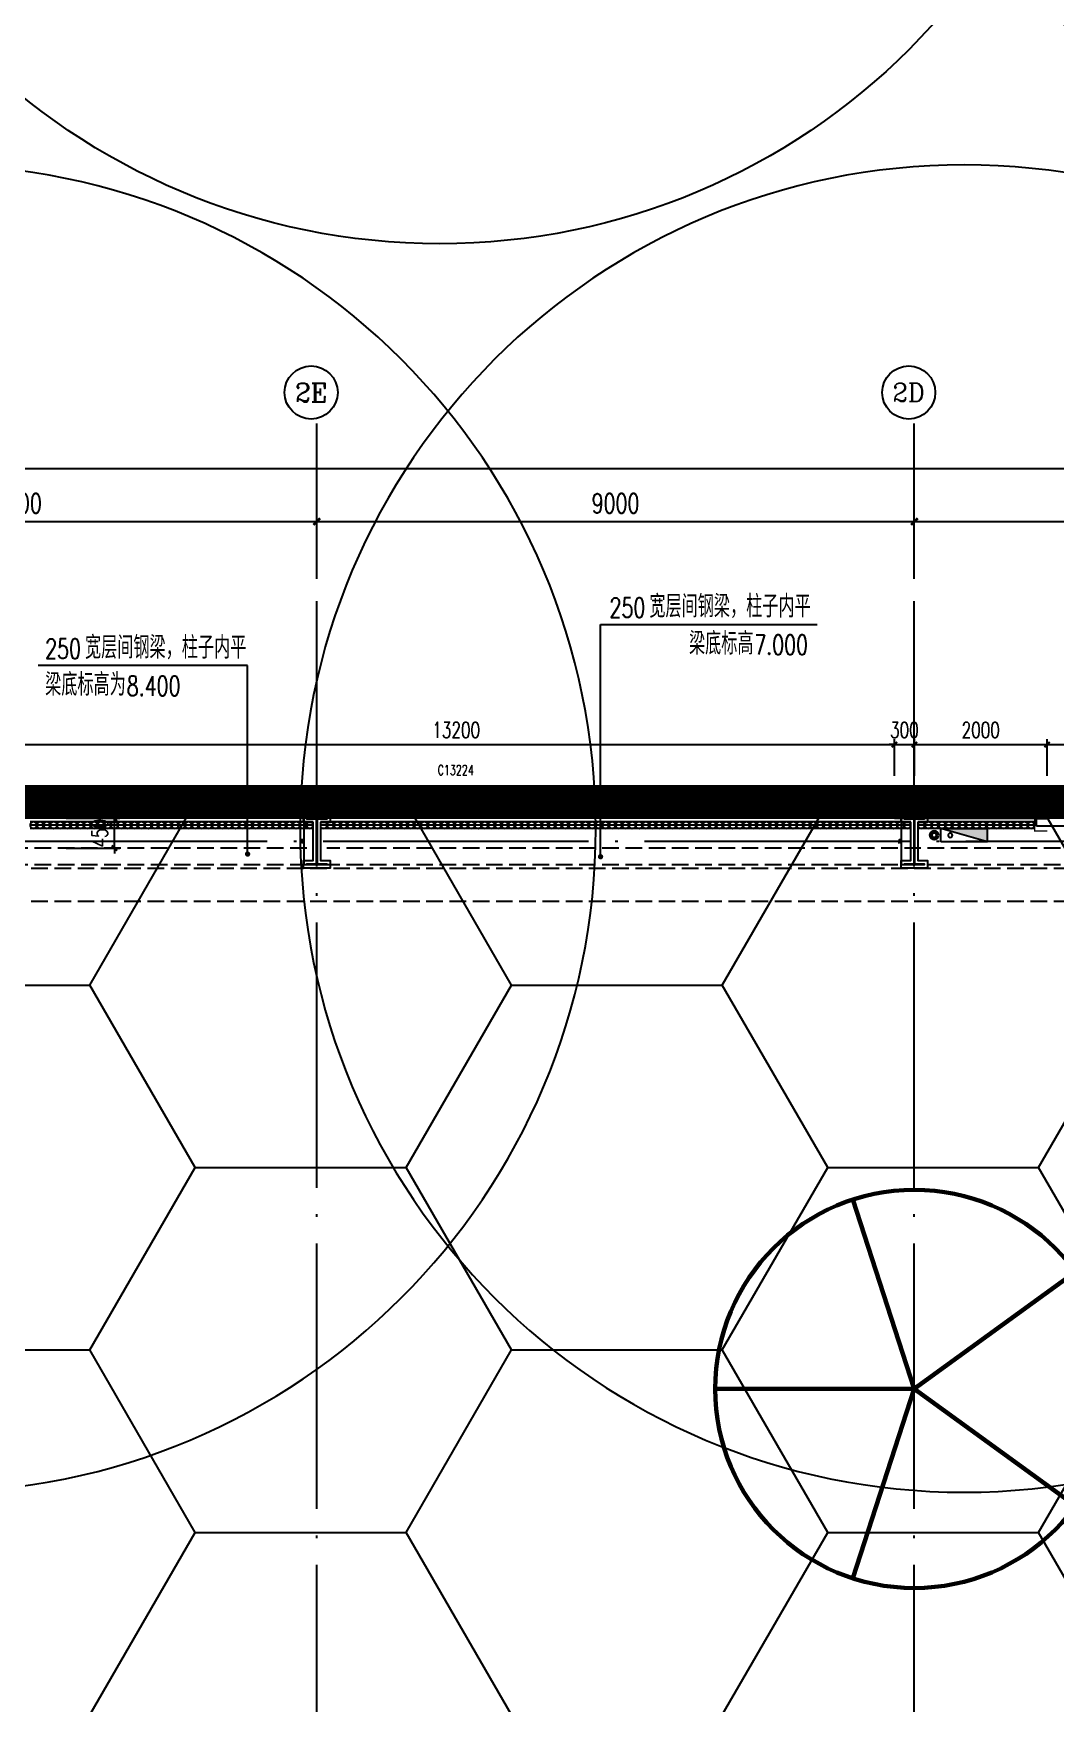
# Model space of a CAD drawing. Extents: x -821772 to -21949, y 506164 to 1049594.
# Drawn here: x -169121 to -153727, y 709578 to 734747 of the extents above; entities that cross this region are included whole.
import ezdxf
from ezdxf.enums import TextEntityAlignment as Align
from ezdxf.xclip import XClip

# ---------------------------------------------------------------- set-up
doc = ezdxf.new("R2010")
doc.units = 0
doc.header["$LTSCALE"] = 1000
doc.header["$MEASUREMENT"] = 0
doc.header["$XCLIPFRAME"] = 2
for name, pattern in [('10平面20250807_t3$0$10平面$0$DASH', [0.35, 0.25, -0.1]), ('10平面20250807_t3$0$DASH', [0.35, 0.25, -0.1]), ('10平面20250807_t3$0$DOTE', [2.42, 2, -0.2, 0.02, -0.2]), ('DASH', [0.35, 0.25, -0.1])]:
    doc.linetypes.add(name, pattern=pattern)
doc.layers.get('Defpoints').update_dxf_attribs({"color": 210})
doc.layers.add('1-防火分区线', color=201, linetype='DASH', lineweight=50)
doc.layers.add('10平面20250807_t3$0$LG-ZF消防', color=1, linetype='Continuous', lineweight=60)
for name, color, linetype in [('10平面20250807_t3$0$10平面$0$WINDOW', 8, 'Continuous'), ('10平面20250807_t3$0$10平面$0$WINDOW_TEXT', 8, 'Continuous'), ('10平面20250807_t3$0$A-AXIS-D', 8, 'Continuous'), ('10平面20250807_t3$0$A-AXIS-DOTE', 8, '10平面20250807_t3$0$DOTE'), ('10平面20250807_t3$0$A-AXIS-DP', 8, 'Continuous'), ('10平面20250807_t3$0$A-AXIS-SYMB', 8, 'Continuous'), ('10平面20250807_t3$0$A-HATCH-2', 8, 'Continuous'), ('10平面20250807_t3$0$A-HRAIL', 8, 'Continuous'), ('10平面20250807_t3$0$A-LIN-V', 8, 'Continuous'), ('10平面20250807_t3$0$A-SFCE', 8, 'Continuous'), ('10平面20250807_t3$0$A-WINDOW', 8, 'Continuous'), ('10平面20250807_t3$0$AS-COLN', 8, 'Continuous'), ('10平面20250807_t3$0$AS-WALL', 8, 'Continuous'), ('10平面20250807_t3$0$AS-结构边线层', 8, 'Continuous'), ('10平面20250807_t3$0$DIM_SYMB', 8, 'Continuous'), ('10平面20250807_t3$0$PUB_HATCH', 8, 'Continuous'), ('10平面20250807_t3$0$PUB_TEXT', 8, 'Continuous'), ('10平面20250807_t3$0$SB_ZF消火栓', 10, 'Continuous'), ('10平面20250807_t3$0$建-窗', 8, 'Continuous'), ('10平面20250807_t3$0$建-门窗编号', 8, 'Continuous'), ('PUB_HATCH', 8, 'Continuous')]:
    doc.layers.add(name, color=color, linetype=linetype)
doc.styles.add('10平面20250807_t3$0$10平面$0$_TCH_WINDOW', font='SIMPLEX', dxfattribs={"height": 3.5, "bigfont": 'GBCBIG'})
doc.styles.add('10平面20250807_t3$0$_TCH_AXIS', font='COMPLEX', dxfattribs={"bigfont": 'GBCBIG'})
doc.styles.add('10平面20250807_t3$0$_TCH_DIM', font='SIMPLEX', dxfattribs={"bigfont": 'GBCBIG'})
doc.styles.add('10平面20250807_t3$0$_TCH_DIM_T3', font='SIMPLEX', dxfattribs={"width": 0.705882, "bigfont": 'GBCBIG'})
doc.styles.add('10平面20250807_t3$0$A-WIN-LABEL', font='SIMPLEX', dxfattribs={"bigfont": 'GBCBIG'})
doc.dimstyles.new('10平面20250807_t3$0$_TCH_ARCH&&10', dxfattribs={"dimtxt": 29.75, "dimasz": 10, "dimexe": 10, "dimexo": 10, "dimgap": 12.625, "dimtad": 1, "dimdec": 0, "dimzin": 0, "dimdsep": 46, "dimtxsty": '10平面20250807_t3$0$_TCH_DIM_T3', "dimblk": '10平面20250807_t3$0$_ArchTick', "dimcen": 0.09, "dimclrt": 7, "dimazin": 2, "dimtfac": 1, "dimtdec": 0, "dimtix": 1, "dimtmove": 2, "dimatfit": 3, "dimfxl": 0, "dimtolj": 1, "dimtzin": 0, "dimarcsym": 0})
doc.dimstyles.new('10平面20250807_t3$0$_TCH_ARCH&&100', dxfattribs={"dimtxt": 297.5, "dimasz": 100, "dimexe": 100, "dimexo": 100, "dimgap": 126.25, "dimtad": 1, "dimdec": 0, "dimzin": 0, "dimdsep": 46, "dimtxsty": '10平面20250807_t3$0$_TCH_DIM_T3', "dimblk": '10平面20250807_t3$0$_ArchTick', "dimcen": 0.09, "dimclrt": 7, "dimazin": 2, "dimtfac": 1, "dimtdec": 0, "dimtix": 1, "dimtmove": 2, "dimatfit": 3, "dimfxl": 0, "dimtolj": 1, "dimtzin": 0, "dimarcsym": 0})
doc.dimstyles.new('10平面20250807_t3$0$_TCH_ARCH&&80', dxfattribs={"dimtxt": 238, "dimasz": 80, "dimexe": 80, "dimexo": 80, "dimgap": 101, "dimtad": 1, "dimdec": 0, "dimzin": 0, "dimdsep": 46, "dimtxsty": '10平面20250807_t3$0$_TCH_DIM_T3', "dimblk": '10平面20250807_t3$0$_ArchTick', "dimcen": 0.09, "dimclrt": 7, "dimazin": 2, "dimtfac": 1, "dimtdec": 0, "dimtix": 1, "dimtmove": 2, "dimatfit": 3, "dimfxl": 0, "dimtolj": 1, "dimtzin": 0, "dimarcsym": 0})

# ---------------------------------------------------------------- blocks, each defined once
blk = doc.blocks.new('10平面20250807_t3$0$_ArchTick')
at = {"color": 0, "linetype": 'ByBlock', "const_width": 0.4}
blk.add_lwpolyline([(-0.5, -0.5), (0.5, 0.5)], dxfattribs=at)
blk = doc.blocks.new('*D10039')
at = {"layer": '10平面20250807_t3$0$A-AXIS-D', "color": 0, "lineweight": -2}
for p, q in [((46882, -78290), (46882, -77330)), ((46882, -77430), (55882, -77430)), ((55882, -78290), (55882, -77330))]:
    blk.add_line(p, q, dxfattribs=at)
at = {"layer": 'Defpoints', "color": 0}
for p in [(55882, -77430), (46882, -78390), (55882, -78390)]:
    blk.add_point(p, dxfattribs=at)
at = {"layer": '10平面20250807_t3$0$A-AXIS-D', "color": 0, "lineweight": -2, "xscale": 100, "yscale": 100, "zscale": 100, "rotation": 180}
blk.add_blockref('10平面20250807_t3$0$_ArchTick', (46882, -77430), dxfattribs=at)
at = {"layer": '10平面20250807_t3$0$A-AXIS-D', "color": 0, "lineweight": -2, "xscale": 100, "yscale": 100, "zscale": 100}
blk.add_blockref('10平面20250807_t3$0$_ArchTick', (55882, -77430), dxfattribs=at)
at = {"layer": '10平面20250807_t3$0$A-AXIS-D', "color": 7, "insert": (51382, -77155), "char_height": 297.5, "attachment_point": 5, "style": '10平面20250807_t3$0$_TCH_DIM_T3'}
blk.add_mtext('\\A1;9000', dxfattribs=at)
blk = doc.blocks.new('*D10040')
at = {"layer": '10平面20250807_t3$0$A-AXIS-D', "color": 0, "lineweight": -2}
for p, q in [((55882, -78290), (55882, -77330)), ((55882, -77430), (64882, -77430)), ((64882, -78290), (64882, -77330))]:
    blk.add_line(p, q, dxfattribs=at)
at = {"layer": 'Defpoints', "color": 0}
for p in [(64882, -77430), (55882, -78390), (64882, -78390)]:
    blk.add_point(p, dxfattribs=at)
at = {"layer": '10平面20250807_t3$0$A-AXIS-D', "color": 0, "lineweight": -2, "xscale": 100, "yscale": 100, "zscale": 100, "rotation": 180}
blk.add_blockref('10平面20250807_t3$0$_ArchTick', (55882, -77430), dxfattribs=at)
at = {"layer": '10平面20250807_t3$0$A-AXIS-D', "color": 0, "lineweight": -2, "xscale": 100, "yscale": 100, "zscale": 100}
blk.add_blockref('10平面20250807_t3$0$_ArchTick', (64882, -77430), dxfattribs=at)
at = {"layer": '10平面20250807_t3$0$A-AXIS-D', "color": 7, "insert": (60382, -77155), "char_height": 297.5, "attachment_point": 5, "style": '10平面20250807_t3$0$_TCH_DIM_T3'}
blk.add_mtext('\\A1;9000', dxfattribs=at)
blk = doc.blocks.new('*D10041')
at = {"layer": '10平面20250807_t3$0$A-AXIS-D', "color": 0, "lineweight": -2}
for p, q in [((64882, -78290), (64882, -77330)), ((64882, -77430), (73882, -77430)), ((73882, -78290), (73882, -77330))]:
    blk.add_line(p, q, dxfattribs=at)
at = {"layer": 'Defpoints', "color": 0}
for p in [(73882, -77430), (64882, -78390), (73882, -78390)]:
    blk.add_point(p, dxfattribs=at)
at = {"layer": '10平面20250807_t3$0$A-AXIS-D', "color": 0, "lineweight": -2, "xscale": 100, "yscale": 100, "zscale": 100, "rotation": 180}
blk.add_blockref('10平面20250807_t3$0$_ArchTick', (64882, -77430), dxfattribs=at)
at = {"layer": '10平面20250807_t3$0$A-AXIS-D', "color": 0, "lineweight": -2, "xscale": 100, "yscale": 100, "zscale": 100}
blk.add_blockref('10平面20250807_t3$0$_ArchTick', (73882, -77430), dxfattribs=at)
at = {"layer": '10平面20250807_t3$0$A-AXIS-D', "color": 7, "insert": (69382, -77155), "char_height": 297.5, "attachment_point": 5, "style": '10平面20250807_t3$0$_TCH_DIM_T3'}
blk.add_mtext('\\A1;9000', dxfattribs=at)
blk = doc.blocks.new('*D10045')
at = {"layer": '10平面20250807_t3$0$A-AXIS-D', "color": 0, "lineweight": -2}
for p, q in [((-65318, -78190), (-65318, -76530)), ((-65318, -76630), (92682, -76630)), ((92682, -78190), (92682, -76530))]:
    blk.add_line(p, q, dxfattribs=at)
at = {"layer": 'Defpoints', "color": 0}
for p in [(92682, -76630), (-65318, -78290), (92682, -78290)]:
    blk.add_point(p, dxfattribs=at)
at = {"layer": '10平面20250807_t3$0$A-AXIS-D', "color": 0, "lineweight": -2, "xscale": 100, "yscale": 100, "zscale": 100, "rotation": 180}
blk.add_blockref('10平面20250807_t3$0$_ArchTick', (-65318, -76630), dxfattribs=at)
at = {"layer": '10平面20250807_t3$0$A-AXIS-D', "color": 0, "lineweight": -2, "xscale": 100, "yscale": 100, "zscale": 100}
blk.add_blockref('10平面20250807_t3$0$_ArchTick', (92682, -76630), dxfattribs=at)
at = {"layer": '10平面20250807_t3$0$A-AXIS-D', "color": 7, "insert": (13682, -76355), "char_height": 297.5, "attachment_point": 5, "style": '10平面20250807_t3$0$_TCH_DIM_T3'}
blk.add_mtext('\\A1;158000', dxfattribs=at)
blk = doc.blocks.new('10平面20250807_t3$0$WINDOW2DLIB$DYNSTYLE$00000005')
at = {"color": 0}
for points in [[(-0.5, 0.5), (-0.5, -0.5)], [(-0.5, 0.5), (0.5, 0.5)], [(0.5, -0.5), (0.5, 0.5)], [(0.5, 0.1667), (-0.5, 0.1667)], [(0.5, -0.1667), (-0.5, -0.1667)], [(-0.5, -0.5), (0.5, -0.5)]]:
    blk.add_lwpolyline(points, dxfattribs=at)
blk = doc.blocks.new('10平面20250807_t3$0$10平面$0$$DorLib2D$00000126')
at = {"color": 0, "linetype": 'Continuous'}
for p, q in [((-0.532, 0.5), (-0.532, 0.9)), ((0.532, 0.9), (0.532, 0.5))]:
    blk.add_line(p, q, dxfattribs=at)
at = {"color": 0, "linetype": '10平面20250807_t3$0$10平面$0$DASH'}
for p, q in [((-0.532, 0.9), (0.532, 0.9)), ((-0.532, 0.5), (0.532, 0.5))]:
    blk.add_line(p, q, dxfattribs=at)
blk = doc.blocks.new('10平面20250807_t3$0$42343243')
at = {"layer": '10平面20250807_t3$0$PUB_HATCH'}
h = blk.add_hatch(dxfattribs=at)
h.set_pattern_fill('多孔材料', color=256, scale=30, style=0)
h.set_pattern_definition([(45, (60, 0), (-60.000061, 60.000061), []), (135, (60, 0), (-60.000061, -60.000061), [])])
h.paths.add_polyline_path([(-153854, 1223170), (-156154, 1223170), (-156154, 1222870), (-153854, 1222870)])
at = {"layer": '10平面20250807_t3$0$AS-WALL'}
for p, q in [((-153854, 1223170), (-156154, 1223170)), ((-156154, 1223170), (-156154, 1222870)), ((-153854, 1222870), (-153854, 1223170)), ((-156154, 1222870), (-153854, 1222870))]:
    blk.add_line(p, q, dxfattribs=at)
at = {"layer": '10平面20250807_t3$0$10平面$0$WINDOW'}
ref = blk.add_blockref('10平面20250807_t3$0$10平面$0$$DorLib2D$00000126', (-151354, 1223020), dxfattribs=dict(at, xscale=5000, yscale=300, zscale=300, rotation=180))
ref.add_attrib('A', 'JLM5050', (-151655, 1223016), dxfattribs={"layer": '10平面20250807_t3$0$10平面$0$WINDOW_TEXT', "ltscale": 500, "height": 148.8, "style": '10平面20250807_t3$0$10平面$0$_TCH_WINDOW', "width": 0.705882})
at = {"layer": '10平面20250807_t3$0$建-窗'}
ref = blk.add_blockref('10平面20250807_t3$0$WINDOW2DLIB$DYNSTYLE$00000005', (-162754, 1223020), dxfattribs=dict(at, xscale=-13200, yscale=-300, zscale=300, rotation=359.9999999996728))
ref.add_attrib('A', 'C13224', (-163034, 1223521), dxfattribs={"layer": '10平面20250807_t3$0$建-门窗编号', "ltscale": 500, "height": 148.8, "style": '10平面20250807_t3$0$A-WIN-LABEL', "width": 0.705882})
blk = doc.blocks.new('10平面20250807_t3$0$43243')
at = {"layer": '10平面20250807_t3$0$AS-结构边线层'}
blk.add_lwpolyline([(-146454, 722920), (-155994, 722920), (-155994, 723090), (-169514, 723090), (-169514, 722920), (-171354, 722920), (-171354, 722470), (-173454, 722470), (-173454, 722920), (-175294, 722920), (-175294, 723090), (-196514, 723090), (-196514, 722920), (-198354, 722920), (-198354, 722470), (-200454, 722470), (-200454, 722920), (-210494, 722920)], dxfattribs=at)
blk = doc.blocks.new('*D10465')
at = {"layer": '10平面20250807_t3$0$A-AXIS-DP', "color": 0, "lineweight": -2}
for p, q in [((-168630, 722920), (-167822, 722920)), ((-167902, 722920), (-167902, 723000)), ((-167902, 722470), (-167902, 722920)), ((-168630, 722470), (-167822, 722470)), ((-167902, 722470), (-167902, 722390))]:
    blk.add_line(p, q, dxfattribs=at)
at = {"layer": 'Defpoints', "color": 0}
for p in [(-168710, 722920), (-167902, 722920), (-168710, 722470)]:
    blk.add_point(p, dxfattribs=at)
at = {"layer": '10平面20250807_t3$0$A-AXIS-DP', "color": 0, "lineweight": -2, "xscale": 80, "yscale": 80, "zscale": 80}
for p, rotation in [((-167902, 722920), 270), ((-167902, 722470), 90)]:
    blk.add_blockref('10平面20250807_t3$0$_ArchTick', p, dxfattribs=dict(at, rotation=rotation))
at = {"layer": '10平面20250807_t3$0$A-AXIS-DP', "color": 7, "insert": (-168122, 722695), "char_height": 238, "attachment_point": 5, "rotation": 90, "style": '10平面20250807_t3$0$_TCH_DIM_T3'}
blk.add_mtext('\\A1;450', dxfattribs=at)
blk = doc.blocks.new('*D10488')
at = {"layer": '10平面20250807_t3$0$A-AXIS-DP', "color": 0, "lineweight": -2}
for p, q in [((-195790, 766880), (-195790, 766929)), ((-195790, 766919), (-195490, 766919)), ((-195490, 766880), (-195490, 766929))]:
    blk.add_line(p, q, dxfattribs=at)
at = {"layer": 'Defpoints', "color": 0}
for p in [(-195490, 766919), (-195790, 766870), (-195490, 766870)]:
    blk.add_point(p, dxfattribs=at)
at = {"layer": '10平面20250807_t3$0$A-AXIS-DP', "color": 0, "lineweight": -2, "xscale": 10, "yscale": 10, "zscale": 10, "rotation": 180}
blk.add_blockref('10平面20250807_t3$0$_ArchTick', (-195790, 766919), dxfattribs=at)
at = {"layer": '10平面20250807_t3$0$A-AXIS-DP', "color": 0, "lineweight": -2, "xscale": 10, "yscale": 10, "zscale": 10}
blk.add_blockref('10平面20250807_t3$0$_ArchTick', (-195490, 766919), dxfattribs=at)
at = {"layer": '10平面20250807_t3$0$A-AXIS-DP', "color": 7, "insert": (-195640, 766946), "char_height": 29.8, "attachment_point": 5, "style": '10平面20250807_t3$0$_TCH_DIM_T3'}
blk.add_mtext('\\A1;300', dxfattribs=at)
blk = doc.blocks.new('*D10489')
at = {"layer": '10平面20250807_t3$0$A-AXIS-DP', "color": 0, "lineweight": -2}
for p, q in [((-195800, 766820), (-195841, 766820)), ((-195831, 766120), (-195831, 766820)), ((-195800, 766120), (-195841, 766120))]:
    blk.add_line(p, q, dxfattribs=at)
at = {"layer": 'Defpoints', "color": 0}
for p in [(-195831, 766820), (-195790, 766820), (-195790, 766120)]:
    blk.add_point(p, dxfattribs=at)
at = {"layer": '10平面20250807_t3$0$A-AXIS-DP', "color": 0, "lineweight": -2, "xscale": 10, "yscale": 10, "zscale": 10}
for p, rotation in [((-195831, 766820), 90), ((-195831, 766120), 270)]:
    blk.add_blockref('10平面20250807_t3$0$_ArchTick', p, dxfattribs=dict(at, rotation=rotation))
at = {"layer": '10平面20250807_t3$0$A-AXIS-DP', "color": 7, "insert": (-195859, 766470), "char_height": 29.8, "attachment_point": 5, "rotation": 90, "style": '10平面20250807_t3$0$_TCH_DIM_T3'}
blk.add_mtext('\\A1;700', dxfattribs=at)
blk = doc.blocks.new('10平面20250807_t3$0$w42343')
at = {"layer": '10平面20250807_t3$0$A-HATCH-2', "linetype": '10平面20250807_t3$0$DASH'}
for p, q in [((-263654.2, 722170), (-128354.2, 722170)), ((-263654.2, 721670), (-128354.2, 721670))]:
    blk.add_line(p, q, dxfattribs=at)
blk = doc.blocks.new('10平面20250807_t3$0$w4324324')
at = {"layer": '10平面20250807_t3$0$A-HATCH-2', "lineweight": 60}
for q in [(-1694760, 686605), (-1697614, 684532), (-1691907, 684532), (-1696524, 681178), (-1692997, 681178)]:
    blk.add_line((-1694760, 683605), q, dxfattribs=at)
blk.add_circle((-1694760, 683605), 3000, dxfattribs=at)
blk = doc.blocks.new('10平面20250807_t3$0$ner546')
at = {"layer": '10平面20250807_t3$0$A-LIN-V'}
blk.add_blockref('10平面20250807_t3$0$w4324324', (631280, -46744), dxfattribs=at)
blk = doc.blocks.new('10平面20250807_t3$0$3333')
at = {"layer": '10平面20250807_t3$0$A-SFCE', "const_width": 20}
blk.add_lwpolyline([(-227064, 766320), (-227064, 766510), (-227244, 766510), (-227244, 766320)], dxfattribs=at)
blk = doc.blocks.new('10平面20250807_t3$0$99平面图例外参$0$$LinePat$圆环')
for points in [[(0, 150), (300, 150)], [(0, 0), (300, 0)], [(0, -150), (300, -150)]]:
    blk.add_lwpolyline(points)
at = {"color": 0}
blk.add_circle((150, 0), 150, dxfattribs=at)
blk = doc.blocks.new('10平面20250807_t3$0$34242343243')
at = {"layer": '10平面20250807_t3$0$A-HRAIL', "yscale": 0.3333333333333333, "zscale": 0.3333333333333333}
for p, xscale, rotation in [((-169071, 722814), -0.3384127415496768, 359.9999999997966), ((-168969, 722814), -0.3384127415496768, 359.9999999997966), ((-168868, 722814), -0.3384127415496768, 359.9999999997966), ((-168766, 722814), -0.3384127415496768, 359.9999999997966), ((-168665, 722814), -0.3384127415496768, 359.9999999997966), ((-168563, 722814), -0.3384127415496768, 359.9999999997966), ((-168462, 722814), -0.3384127415496768, 359.9999999997966), ((-168360, 722814), -0.3384127415496768, 359.9999999997966), ((-168258, 722814), -0.3384127415496768, 359.9999999997966), ((-168157, 722814), -0.3384127415496768, 359.9999999997966), ((-168055, 722814), -0.3384127415496768, 359.9999999997966), ((-167954, 722814), -0.3384127415496768, 359.9999999997966), ((-167852, 722814), -0.3384127415496768, 359.9999999997966), ((-167751, 722814), -0.3384127415496768, 359.9999999997966), ((-167649, 722814), -0.3384127415496768, 359.9999999997966), ((-167548, 722814), -0.3384127415496768, 359.9999999997966), ((-167446, 722814), -0.3384127415496768, 359.9999999997966), ((-167345, 722814), -0.3384127415496768, 359.9999999997966), ((-167243, 722814), -0.3384127415496768, 359.9999999997966), ((-167142, 722814), -0.3384127415496768, 359.9999999997966), ((-167040, 722814), -0.3384127415496768, 359.9999999997966), ((-166939, 722814), -0.3384127415496768, 359.9999999997966), ((-166837, 722814), -0.3384127415496768, 359.9999999997966), ((-166736, 722814), -0.3384127415496768, 359.9999999997966), ((-166634, 722814), -0.3384127415496768, 359.9999999997966), ((-166533, 722814), -0.3384127415496768, 359.9999999997966), ((-166431, 722814), -0.3384127415496768, 359.9999999997966), ((-166330, 722814), -0.3384127415496768, 359.9999999997966), ((-166228, 722814), -0.3384127415496768, 359.9999999997966), ((-166126, 722814), -0.3384127415496768, 359.9999999997966), ((-166025, 722814), -0.3384127415496768, 359.9999999997966), ((-165923, 722814), -0.3384127415496768, 359.9999999997966), ((-165822, 722814), -0.3384127415496768, 359.9999999997966), ((-165720, 722814), -0.3384127415496768, 359.9999999997966), ((-165619, 722814), -0.3384127415496768, 359.9999999997966), ((-165517, 722814), -0.3384127415496768, 359.9999999997966), ((-165416, 722814), -0.3384127415496768, 359.9999999997966), ((-165314, 722814), -0.3384127415496768, 359.9999999997966), ((-165213, 722814), -0.3384127415496768, 359.9999999997966), ((-165111, 722814), -0.3384127415496768, 359.9999999997966), ((-165010, 722814), -0.3384127415496768, 359.9999999997966), ((-164908, 722814), -0.3384127415496768, 359.9999999997966), ((-164699, 722814), -0.3368181818181785, 359.9999999997967), ((-164598, 722814), -0.3368181818181785, 359.9999999997967), ((-164497, 722814), -0.3368181818181785, 359.9999999997967), ((-164396, 722814), -0.3368181818181785, 359.9999999997967), ((-164295, 722814), -0.3368181818181785, 359.9999999997967), ((-164194, 722814), -0.3368181818181785, 359.9999999997967), ((-164093, 722814), -0.3368181818181785, 359.9999999997967), ((-163992, 722814), -0.3368181818181785, 359.9999999997967), ((-163891, 722814), -0.3368181818181785, 359.9999999997967), ((-163790, 722814), -0.3368181818181785, 359.9999999997967), ((-163689, 722814), -0.3368181818181785, 359.9999999997967), ((-163588, 722814), -0.3368181818181785, 359.9999999997967), ((-163487, 722814), -0.3368181818181785, 359.9999999997967), ((-163386, 722814), -0.3368181818181785, 359.9999999997967), ((-163285, 722814), -0.3368181818181785, 359.9999999997967), ((-163183, 722814), -0.3368181818181785, 359.9999999997967), ((-163082, 722814), -0.3368181818181785, 359.9999999997967), ((-162981, 722814), -0.3368181818181785, 359.9999999997967), ((-162880, 722814), -0.3368181818181785, 359.9999999997967), ((-162779, 722814), -0.3368181818181785, 359.9999999997967), ((-162678, 722814), -0.3368181818181785, 359.9999999997967), ((-162577, 722814), -0.3368181818181785, 359.9999999997967), ((-162476, 722814), -0.3368181818181785, 359.9999999997967), ((-162375, 722814), -0.3368181818181785, 359.9999999997967), ((-162274, 722814), -0.3368181818181785, 359.9999999997967), ((-162173, 722814), -0.3368181818181785, 359.9999999997967), ((-162072, 722814), -0.3368181818181785, 359.9999999997967), ((-161971, 722814), -0.3368181818181785, 359.9999999997967), ((-161870, 722814), -0.3368181818181785, 359.9999999997967), ((-161769, 722814), -0.3368181818181785, 359.9999999997967), ((-161668, 722814), -0.3368181818181785, 359.9999999997967), ((-161567, 722814), -0.3368181818181785, 359.9999999997967), ((-161466, 722814), -0.3368181818181785, 359.9999999997967), ((-161365, 722814), -0.3368181818181785, 359.9999999997967), ((-161264, 722814), -0.3368181818181785, 359.9999999997967), ((-161163, 722814), -0.3368181818181785, 359.9999999997967), ((-161062, 722814), -0.3368181818181785, 359.9999999997967), ((-160960, 722814), -0.3368181818181785, 359.9999999997967), ((-160859, 722814), -0.3368181818181785, 359.9999999997967), ((-160758, 722814), -0.3368181818181785, 359.9999999997967), ((-160657, 722814), -0.3368181818181785, 359.9999999997967), ((-160556, 722814), -0.3368181818181785, 359.9999999997967), ((-160455, 722814), -0.3368181818181785, 359.9999999997967), ((-160354, 722814), -0.3368181818181785, 359.9999999997967), ((-160253, 722814), -0.3368181818181785, 359.9999999997967), ((-160152, 722814), -0.3368181818181785, 359.9999999997967), ((-160051, 722814), -0.3368181818181785, 359.9999999997967), ((-159950, 722814), -0.3368181818181785, 359.9999999997967), ((-159849, 722814), -0.3368181818181785, 359.9999999997967), ((-159748, 722814), -0.3368181818181785, 359.9999999997967), ((-159647, 722814), -0.3368181818181785, 359.9999999997967), ((-159546, 722814), -0.3368181818181785, 359.9999999997967), ((-159445, 722814), -0.3368181818181785, 359.9999999997967), ((-159344, 722814), -0.3368181818181785, 359.9999999997967), ((-159243, 722814), -0.3368181818181785, 359.9999999997967), ((-159142, 722814), -0.3368181818181785, 359.9999999997967), ((-159041, 722814), -0.3368181818181785, 359.9999999997967), ((-158940, 722814), -0.3368181818181785, 359.9999999997967), ((-158839, 722814), -0.3368181818181785, 359.9999999997967), ((-158737, 722814), -0.3368181818181785, 359.9999999997967), ((-158636, 722814), -0.3368181818181785, 359.9999999997967), ((-158535, 722814), -0.3368181818181785, 359.9999999997967), ((-158434, 722814), -0.3368181818181785, 359.9999999997967), ((-158333, 722814), -0.3368181818181785, 359.9999999997967), ((-158232, 722814), -0.3368181818181785, 359.9999999997967), ((-158131, 722814), -0.3368181818181785, 359.9999999997967), ((-158030, 722814), -0.3368181818181785, 359.9999999997967), ((-157929, 722814), -0.3368181818181785, 359.9999999997967), ((-157828, 722814), -0.3368181818181785, 359.9999999997967), ((-157727, 722814), -0.3368181818181785, 359.9999999997967), ((-157626, 722814), -0.3368181818181785, 359.9999999997967), ((-157525, 722814), -0.3368181818181785, 359.9999999997967), ((-157424, 722814), -0.3368181818181785, 359.9999999997967), ((-157323, 722814), -0.3368181818181785, 359.9999999997967), ((-157222, 722814), -0.3368181818181785, 359.9999999997967), ((-157121, 722814), -0.3368181818181785, 359.9999999997967), ((-157020, 722814), -0.3368181818181785, 359.9999999997967), ((-156919, 722814), -0.3368181818181785, 359.9999999997967), ((-156818, 722814), -0.3368181818181785, 359.9999999997967), ((-156717, 722814), -0.3368181818181785, 359.9999999997967), ((-156616, 722814), -0.3368181818181785, 359.9999999997967), ((-156514, 722814), -0.3368181818181785, 359.9999999997967), ((-156413, 722814), -0.3368181818181785, 359.9999999997967), ((-156312, 722814), -0.3368181818181785, 359.9999999997967), ((-156211, 722814), -0.3368181818181785, 359.9999999997967), ((-156110, 722814), -0.3368181818181785, 359.9999999997967), ((-156009, 722814), -0.3368181818181785, 359.9999999997967), ((-155908, 722814), -0.3368181818181785, 359.9999999997967), ((-155697, 722814), -0.3444734679432198, 359.999999999795), ((-155593, 722814), -0.3444734679432198, 359.999999999795), ((-155490, 722814), -0.3444734679432198, 359.999999999795), ((-155387, 722814), -0.3444734679432198, 359.999999999795), ((-155283, 722814), -0.3444734679432198, 359.999999999795), ((-155180, 722814), -0.3444734679432198, 359.999999999795), ((-155077, 722814), -0.3444734679432198, 359.999999999795), ((-154973, 722814), -0.3444734679432198, 359.999999999795), ((-154870, 722814), -0.3444734679432198, 359.999999999795), ((-154767, 722814), -0.3444734679432198, 359.999999999795), ((-154663, 722814), -0.3444734679432198, 359.999999999795), ((-154560, 722814), -0.3444734679432198, 359.999999999795), ((-154457, 722814), -0.3444734679432198, 359.999999999795), ((-154353, 722814), -0.3444734679432198, 359.999999999795), ((-154250, 722814), -0.3444734679432198, 359.999999999795), ((-154147, 722814), -0.3444734679432198, 359.999999999795), ((-154043, 722814), -0.3444734679432198, 359.999999999795)]:
    blk.add_blockref('10平面20250807_t3$0$99平面图例外参$0$$LinePat$圆环', p, dxfattribs=dict(at, xscale=xscale, rotation=rotation))
at = {"layer": '10平面20250807_t3$0$A-SFCE', "rotation": 90}
blk.add_blockref('10平面20250807_t3$0$3333', (612467, 949974), dxfattribs=at)
blk = doc.blocks.new('10平面20250807_t3$0$A$C5D961328')
at = {"layer": '10平面20250807_t3$0$SB_ZF消火栓'}
blk.add_hatch(color=256, dxfattribs=at).paths.add_polyline_path([(0, 40), (700, 40), (700, 240)])
at = {"layer": '10平面20250807_t3$0$A-LIN-V', "ltscale": 500}
blk.add_circle((350, 40), 10001, dxfattribs=at)
at = {"layer": '10平面20250807_t3$0$SB_ZF消火栓'}
for p, q in [((700, 240), (0, 240)), ((0, 240), (0, 40)), ((700, 240), (0, 40)), ((0, 40), (700, 40)), ((700, 240), (700, 40))]:
    blk.add_line(p, q, dxfattribs=at)
at = {"layer": '10平面20250807_t3$0$SB_ZF消火栓', "color": 1}
blk.add_circle((140, 140), 32.5, dxfattribs=at)
blk = doc.blocks.new('10平面20250807_t3$0$43242343')
at = {"layer": '10平面20250807_t3$0$LG-ZF消防', "linetype": 'Continuous'}
blk.add_circle((-155554, 722664), 50, dxfattribs=at)
blk = doc.blocks.new('10平面20250807_t3$0$234243242332')
at = {"layer": '10平面20250807_t3$0$LG-ZF消防', "linetype": 'Continuous'}
blk.add_blockref('10平面20250807_t3$0$43242343', (0, 0), dxfattribs=at)
at = {"layer": '10平面20250807_t3$0$SB_ZF消火栓'}
for p in [(-163354, 741538), (-146566, 741580)]:
    blk.add_blockref('10平面20250807_t3$0$A$C5D961328', p, dxfattribs=at)
at = {"layer": '10平面20250807_t3$0$SB_ZF消火栓', "xscale": -1, "rotation": 180}
for p in [(-171003, 722804), (-155454, 722804)]:
    blk.add_blockref('10平面20250807_t3$0$A$C5D961328', p, dxfattribs=at)
blk = doc.blocks.new('*D12216')
at = {"layer": '10平面20250807_t3$0$A-AXIS-DP', "color": 0, "lineweight": -2}
for p, q in [((-169354, 723560), (-169354, 724110)), ((-156154, 723560), (-156154, 724110)), ((-169354, 724030), (-156154, 724030))]:
    blk.add_line(p, q, dxfattribs=at)
at = {"layer": 'Defpoints', "color": 0}
for p in [(-156154, 724030), (-169354, 723480), (-156154, 723480)]:
    blk.add_point(p, dxfattribs=at)
at = {"layer": '10平面20250807_t3$0$A-AXIS-DP', "color": 0, "lineweight": -2, "xscale": 80, "yscale": 80, "zscale": 80, "rotation": 180}
blk.add_blockref('10平面20250807_t3$0$_ArchTick', (-169354, 724030), dxfattribs=at)
at = {"layer": '10平面20250807_t3$0$A-AXIS-DP', "color": 0, "lineweight": -2, "xscale": 80, "yscale": 80, "zscale": 80}
blk.add_blockref('10平面20250807_t3$0$_ArchTick', (-156154, 724030), dxfattribs=at)
at = {"layer": '10平面20250807_t3$0$A-AXIS-DP', "color": 7, "insert": (-162754, 724250), "char_height": 238, "attachment_point": 5, "style": '10平面20250807_t3$0$_TCH_DIM_T3'}
blk.add_mtext('\\A1;13200', dxfattribs=at)
blk = doc.blocks.new('*D12217')
at = {"layer": '10平面20250807_t3$0$A-AXIS-DP', "color": 0, "lineweight": -2}
for p, q in [((-156154, 723560), (-156154, 724110)), ((-155854, 723560), (-155854, 724110)), ((-156154, 724030), (-156234, 724030)), ((-156154, 724030), (-155854, 724030)), ((-155854, 724030), (-155774, 724030))]:
    blk.add_line(p, q, dxfattribs=at)
at = {"layer": 'Defpoints', "color": 0}
for p in [(-155854, 724030), (-156154, 723480), (-155854, 723480)]:
    blk.add_point(p, dxfattribs=at)
at = {"layer": '10平面20250807_t3$0$A-AXIS-DP', "color": 0, "lineweight": -2, "xscale": 80, "yscale": 80, "zscale": 80}
blk.add_blockref('10平面20250807_t3$0$_ArchTick', (-156154, 724030), dxfattribs=at)
at = {"layer": '10平面20250807_t3$0$A-AXIS-DP', "color": 0, "lineweight": -2, "xscale": 80, "yscale": 80, "zscale": 80, "rotation": 180}
blk.add_blockref('10平面20250807_t3$0$_ArchTick', (-155854, 724030), dxfattribs=at)
at = {"layer": '10平面20250807_t3$0$A-AXIS-DP', "color": 7, "insert": (-156004, 724250), "char_height": 238, "attachment_point": 5, "style": '10平面20250807_t3$0$_TCH_DIM_T3'}
blk.add_mtext('\\A1;300', dxfattribs=at)
blk = doc.blocks.new('*D12218')
at = {"layer": '10平面20250807_t3$0$A-AXIS-DP', "color": 0, "lineweight": -2}
for p, q in [((-155854, 723560), (-155854, 724110)), ((-153854, 723560), (-153854, 724110)), ((-155854, 724030), (-153854, 724030))]:
    blk.add_line(p, q, dxfattribs=at)
at = {"layer": 'Defpoints', "color": 0}
for p in [(-153854, 724030), (-155854, 723480), (-153854, 723480)]:
    blk.add_point(p, dxfattribs=at)
at = {"layer": '10平面20250807_t3$0$A-AXIS-DP', "color": 0, "lineweight": -2, "xscale": 80, "yscale": 80, "zscale": 80, "rotation": 180}
blk.add_blockref('10平面20250807_t3$0$_ArchTick', (-155854, 724030), dxfattribs=at)
at = {"layer": '10平面20250807_t3$0$A-AXIS-DP', "color": 0, "lineweight": -2, "xscale": 80, "yscale": 80, "zscale": 80}
blk.add_blockref('10平面20250807_t3$0$_ArchTick', (-153854, 724030), dxfattribs=at)
at = {"layer": '10平面20250807_t3$0$A-AXIS-DP', "color": 7, "insert": (-154854, 724250), "char_height": 238, "attachment_point": 5, "style": '10平面20250807_t3$0$_TCH_DIM_T3'}
blk.add_mtext('\\A1;2000', dxfattribs=at)
blk = doc.blocks.new('*D12219')
at = {"layer": '10平面20250807_t3$0$A-AXIS-DP', "color": 0, "lineweight": -2}
for p, q in [((-153854, 723560), (-153854, 724110)), ((-151354, 723560), (-151354, 724110)), ((-153854, 724030), (-151354, 724030))]:
    blk.add_line(p, q, dxfattribs=at)
at = {"layer": 'Defpoints', "color": 0}
for p in [(-151354, 724030), (-153854, 723480), (-151354, 723480)]:
    blk.add_point(p, dxfattribs=at)
at = {"layer": '10平面20250807_t3$0$A-AXIS-DP', "color": 0, "lineweight": -2, "xscale": 80, "yscale": 80, "zscale": 80, "rotation": 180}
blk.add_blockref('10平面20250807_t3$0$_ArchTick', (-153854, 724030), dxfattribs=at)
at = {"layer": '10平面20250807_t3$0$A-AXIS-DP', "color": 0, "lineweight": -2, "xscale": 80, "yscale": 80, "zscale": 80}
blk.add_blockref('10平面20250807_t3$0$_ArchTick', (-151354, 724030), dxfattribs=at)
at = {"layer": '10平面20250807_t3$0$A-AXIS-DP', "color": 7, "insert": (-152604, 724250), "char_height": 238, "attachment_point": 5, "style": '10平面20250807_t3$0$_TCH_DIM_T3'}
blk.add_mtext('\\A1;2500', dxfattribs=at)
blk = doc.blocks.new('10平面20250807_t3$0$dote')
at = {"layer": '10平面20250807_t3$0$A-AXIS-D'}
for centre in [(55797.3, -75483.9), (64797.3, -75483.9)]:
    blk.add_circle(centre, 400, dxfattribs=at)
at = {"layer": '10平面20250807_t3$0$A-AXIS-DOTE', "ltscale": 2}
for p, q in [((55882.2, -169748.9), (55882.2, -75950)), ((64882.2, -169748.9), (64882.2, -75950)), ((98696.4, -82250), (-75513.6, -82250))]:
    blk.add_line(p, q, dxfattribs=at)
at = {"layer": '10平面20250807_t3$0$PUB_TEXT', "style": '10平面20250807_t3$0$_TCH_AXIS'}
for s, height, p, p2 in [('2E', 282.17, (55555.4, -75625), (56039.2, -75625)), ('2D', 276.42, (64553.8, -75622.1), (65040.8, -75622.1))]:
    blk.add_text(s, height=height, dxfattribs=at).set_placement(p, p2, align=Align.FIT)
at = {"layer": '10平面20250807_t3$0$A-AXIS-D'}
for base, p1, p2, picture, middle in [((92682.2, -76630), (-65317.8, -78290), (92682.2, -78290), '*D10045', (13682.2, -76355)), ((55882.2, -77430), (46882.2, -78390), (55882.2, -78390), '*D10039', (51382.2, -77155)), ((64882.2, -77430), (55882.2, -78390), (64882.2, -78390), '*D10040', (60382.2, -77155)), ((73882.2, -77430), (64882.2, -78390), (73882.2, -78390), '*D10041', (69382.2, -77155))]:
    dim = blk.add_linear_dim(base=base, p1=p1, p2=p2, angle=0, dimstyle='10平面20250807_t3$0$_TCH_ARCH&&100', override={"dimgap": 0}, dxfattribs=at)
    dim.commit()
    dim.dimension.update_dxf_attribs({"geometry": picture, "text_midpoint": middle, "dimtype": 129})
blk = doc.blocks.new('10平面20250807_t3$0$3243243')
at = {"layer": '10平面20250807_t3$0$A-AXIS-SYMB'}
for p, q in [((-160580, 722340), (-160580, 725840)), ((-160580, 725840), (-157320, 725840)), ((-165895.8, 725220), (-169050, 725220)), ((-165895.8, 722380), (-165895.8, 725220))]:
    blk.add_line(p, q, dxfattribs=at)
at = {"layer": '10平面20250807_t3$0$A-AXIS-SYMB', "const_width": 40}
for points in [[(-165895.8, 722360, 1), (-165895.8, 722400, 1)], [(-160580, 722320, 1), (-160580, 722360, 1)]]:
    blk.add_lwpolyline(points, format="xyb", close=True, dxfattribs=at)
at = {"layer": '10平面20250807_t3$0$A-SFCE', "color": 2, "linetype": '10平面20250807_t3$0$DASH'}
for p, q in [((-165004.2, 722470), (-173704.2, 722470)), ((-165004.2, 722220), (-173704.2, 722220))]:
    blk.add_line(p, q, dxfattribs=at)
at = {"layer": '10平面20250807_t3$0$A-SFCE', "linetype": '10平面20250807_t3$0$DASH'}
for p, q in [((-147004.2, 722470), (-164704.2, 722470)), ((-147004.2, 722220), (-164704.2, 722220))]:
    blk.add_line(p, q, dxfattribs=at)
at = {"layer": '10平面20250807_t3$0$PUB_TEXT', "style": '10平面20250807_t3$0$_TCH_DIM', "width": 0.705882}
for s, p in [('250', (-160445.2, 725945)), ('250', (-168945, 725325)), ('7.000', (-158265, 725385)), ('8.400', (-167716.3, 724765))]:
    blk.add_text(s, height=297.5, dxfattribs=at).set_placement(p)
at = {"layer": '10平面20250807_t3$0$PUB_TEXT', "style": '10平面20250807_t3$0$_TCH_DIM'}
for s, p in [('宽层间钢梁，柱子内平', (-159845.2, 725945)), ('宽层间钢梁，柱子内平', (-168345, 725325)), ('梁底标高', (-159248, 725385)), ('梁底标高为', (-168945, 724765))]:
    blk.add_text(s, height=337.59, dxfattribs=at).set_placement(p)
at = {"layer": '10平面20250807_t3$0$A-AXIS-DP', "color": 1}
dim = blk.add_aligned_dim(p1=(-168710, 722470), p2=(-168710, 722920), distance=-808, dimstyle='10平面20250807_t3$0$_TCH_ARCH&&80', dxfattribs=at)
dim.commit()
dim.dimension.update_dxf_attribs({"geometry": '*D10465', "text_midpoint": (-168122, 722695)})
blk = doc.blocks.new('10平面20250807_t3$0$nt66')
at = {"layer": '10平面20250807_t3$0$A-HATCH-2'}
blk.add_lwpolyline([(-195840, 766870), (-195440, 766870), (-195440, 766758), (-195586, 766758), (-195586, 766182), (-195440, 766182), (-195440, 766070), (-195840, 766070), (-195840, 766182), (-195694, 766182), (-195694, 766758), (-195840, 766758)], close=True, dxfattribs=at)
at = {"layer": '10平面20250807_t3$0$AS-COLN'}
blk.add_lwpolyline([(-195790, 766820), (-195490, 766820), (-195490, 766808), (-195636, 766808), (-195636, 766132), (-195490, 766132), (-195490, 766120), (-195790, 766120), (-195790, 766132), (-195644, 766132), (-195644, 766808), (-195790, 766808)], close=True, dxfattribs=at)
at = {"layer": '10平面20250807_t3$0$A-AXIS-DP'}
for p1, p2, distance, picture, middle in [((-195790, 766870), (-195490, 766870), 48.8, '*D10488', (-195640, 766946.2)), ((-195790, 766120), (-195790, 766820), 41.2, '*D10489', (-195858.7, 766470))]:
    dim = blk.add_aligned_dim(p1=p1, p2=p2, distance=distance, dimstyle='10平面20250807_t3$0$_TCH_ARCH&&10', dxfattribs=at)
    dim.commit()
    dim.dimension.update_dxf_attribs({"geometry": picture, "text_midpoint": middle})
blk = doc.blocks.new('10平面20250807_t3$0$33333')
for p in [(30786, -43900), (39786, -43900)]:
    blk.add_blockref('10平面20250807_t3$0$nt66', p)
blk = doc.blocks.new('10平面20250807_t3')
at = {"layer": '10平面20250807_t3$0$A-AXIS-DP'}
blk.add_blockref('10平面20250807_t3$0$3243243', (0, 0), dxfattribs=at)
at = {"layer": '10平面20250807_t3$0$A-LIN-V', "rotation": 90.00000000000001}
blk.add_blockref('10平面20250807_t3$0$ner546', (481006.5, 1777800), dxfattribs=at)
at = {"layer": '10平面20250807_t3$0$A-WINDOW'}
for name, p in [('10平面20250807_t3$0$43243', (0, 0)), ('10平面20250807_t3$0$42343243', (0, -499950)), ('10平面20250807_t3$0$33333', (0, 0)), ('10平面20250807_t3$0$w42343', (0, 0))]:
    blk.add_blockref(name, p, dxfattribs=at)
at = {"layer": '10平面20250807_t3$0$AS-WALL'}
blk.add_blockref('10平面20250807_t3$0$dote', (-220736.4, 804820), dxfattribs=at)
at = {"layer": '10平面20250807_t3$0$DIM_SYMB'}
blk.add_blockref('10平面20250807_t3$0$34242343243', (0, 0), dxfattribs=at)
at = {"layer": '10平面20250807_t3$0$SB_ZF消火栓', "linetype": 'Continuous'}
blk.add_blockref('10平面20250807_t3$0$234243242332', (0, 0), dxfattribs=at)
at = {"layer": '10平面20250807_t3$0$A-AXIS-DP'}
for p1, p2, picture, middle in [((-169354.2, 723480), (-156154.2, 723480), '*D12216', (-162754.2, 724250)), ((-156154.2, 723480), (-155854.2, 723480), '*D12217', (-156004.2, 724250)), ((-155854.2, 723480), (-153854.2, 723480), '*D12218', (-154854.2, 724250)), ((-153854.2, 723480), (-151354.2, 723480), '*D12219', (-152604.2, 724250))]:
    dim = blk.add_aligned_dim(p1=p1, p2=p2, distance=550, dimstyle='10平面20250807_t3$0$_TCH_ARCH&&80', dxfattribs=at)
    dim.commit()
    dim.dimension.update_dxf_attribs({"geometry": picture, "text_midpoint": middle})

msp = doc.modelspace()

# ---------------------------------------------------------------- block references
at = {"ltscale": 100}
ref = msp.add_blockref('10平面20250807_t3', (0, 0), dxfattribs=at)
XClip(ref).set_block_clipping_path([(-386212.6353242097, 506163.79756496), (-21948.7593967821, 884998.2285294847)])

# ---------------------------------------------------------------- next in the draw order: hatches: boundary and pattern name
at = {"layer": 'PUB_HATCH', "ltscale": 5000}
h = msp.add_hatch(dxfattribs=at)
h.set_pattern_fill('HONEY', color=8, scale=2000)
h.set_pattern_definition([(0, (0, 0), (4762.5, 2749.63), [3175, -6350]), (120, (0, 0), (-4762.499, 2749.631), [3175, -6350]), (60, (0, 0), (0.0006, 5499.261), [-6350, 3175])])
h.paths.add_polyline_path([(-198854.2, 639470), (-198854.2, 639970), (-200254.2, 639970), (-200254.2, 639470), (-252854.2, 639470), (-252854.2, 639970), (-254254.2, 639970), (-254254.2, 639470), (-286054.2, 639470), (-286054.2, 657033.3), (-264595.3, 723170), (-254254.2, 723170), (-254254.2, 722670), (-252854.2, 722670), (-252854.2, 723170), (-200254.2, 723170), (-200254.2, 722670), (-198854.2, 722670), (-198854.2, 723170), (-146254.2, 723170), (-146254.2, 722670), (-144854.2, 722670), (-144854.2, 723170), (-128054.2, 723170), (-128054.2, 639470), (-144854.2, 639470), (-144854.2, 639970), (-146254.2, 639970), (-146254.2, 639470)])

# ---------------------------------------------------------------- next in the draw order: linework, layer by layer
at = {"layer": '1-防火分区线', "color": 1, "linetype": 'DASH', "ltscale": 5, "const_width": 500}
msp.add_lwpolyline([(-146254.2, 639470), (-198854.2, 639470), (-198854.2, 639970), (-200254.2, 639970), (-200254.2, 639470), (-252854.2, 639470), (-252854.2, 639970), (-254254.2, 639970), (-254254.2, 639470), (-286054.2, 639470), (-286054.2, 657033.3), (-264595.3, 723170), (-264595.3, 723170), (-254254.2, 723170), (-254254.2, 722670), (-252854.2, 722670), (-252854.2, 723170), (-200254.2, 723170), (-200254.2, 722670), (-198854.2, 722670), (-198854.2, 723170), (-146254.2, 723170)], dxfattribs=at)

doc.saveas('drawing.dxf')
